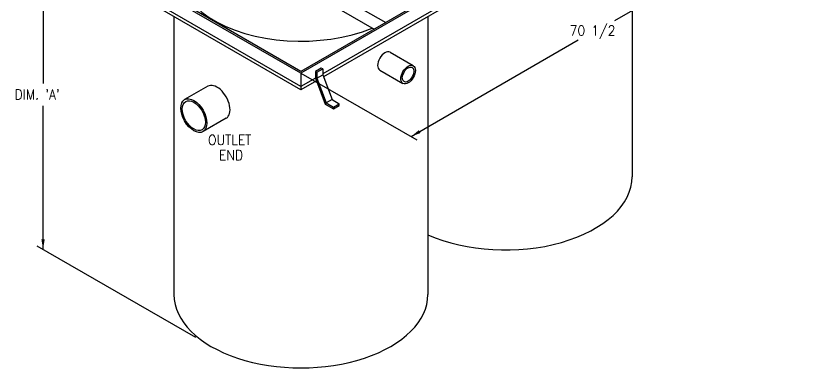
# Model space of a CAD drawing. Extents: x -30 to 91, y -49 to 106.
# Drawn here: x -30.1 to 90.2, y -49.4 to 3.2 of the extents above; entities that cross this region are included whole.
import ezdxf

# ---------------------------------------------------------------- set-up
doc = ezdxf.new("R2010")
doc.units = 0
doc.header["$LTSCALE"] = 2
doc.header["$MEASUREMENT"] = 0
doc.layers.add('OBJECTS', color=3, linetype='CONTINUOUS')
doc.styles.add('ITALICC', font='ITALICC')
doc.styles.add('ROMAND', font='ROMAND.SHX', dxfattribs={"width": 0.9})
doc.dimstyles.get("Standard").update_dxf_attribs({"dimtxt": 1.5, "dimasz": 1.5, "dimexe": 1.5, "dimexo": 0.125, "dimgap": 0.125, "dimtad": 0, "dimtih": 1, "dimtoh": 1, "dimdec": 4, "dimzin": 0, "dimdsep": 46, "dimlunit": 5, "dimtxsty": 'ITALICC', "dimcen": 0.0625, "dimadec": 0, "dimazin": 0, "dimtfac": 1, "dimtdec": 4, "dimtofl": 0, "dimtmove": 0, "dimatfit": 3, "dimfxl": 0, "dimfrac": 2, "dimtolj": 1, "dimtzin": 0, "dimarcsym": 0})

msp = doc.modelspace()

# ---------------------------------------------------------------- linework, layer by layer
at = {"layer": 'OBJECTS', "color": 7}
for p, q in [((62.01, 20.73), (62.01, -20.86)), ((-1.89, 17.83), (25.17, 2.2)), ((-1.03, 15.33), (23.44, 1.2)), ((12.5, -5.36), (-18.02, 12.26)), ((12.5, -5.11), (-17.59, 12.26)), ((43.03, 12.26), (12.5, -5.36)), ((42.6, 12.26), (12.5, -5.11)), ((12.5, -7.36), (-18.02, 10.26)), ((12.5, -7.86), (-18.02, 9.76)), ((40, 8.51), (15.75, -5.49)), ((40.15, 8.1), (15.86, -5.92)), ((-6.48, 3.1), (-6.48, -38.49)), ((31.49, 3.1), (31.49, -38.49)), ((29.28, -4.27), (25.82, -2.27)), ((15.54, -4.61), (14.67, -5.11)), ((14.89, -5.24), (15.75, -4.74)), ((15.75, -4.74), (15.54, -4.61)), ((15.75, -4.74), (15.75, -5.65)), ((12.5, -5.36), (12.5, -7.86)), ((12.5, -5.36), (29.82, -15.36)), ((14.67, -5.11), (14.67, -6.14)), ((14.67, -5.11), (14.89, -5.24)), ((14.89, -5.24), (14.89, -6.15)), ((14.89, -6.15), (15.75, -5.65)), ((15.75, -5.65), (17.16, -9.34)), ((24.29, -4.92), (27.75, -6.92)), ((14.67, -6.11), (12.5, -7.36)), ((14.82, -6.53), (12.5, -7.86)), ((14.67, -6.14), (16.14, -10)), ((14.89, -6.15), (16.29, -9.84)), ((-1.42, -7.34), (-4.89, -9.34)), ((17.16, -9.34), (16.29, -9.84)), ((17.16, -9.34), (18.22, -9.96)), ((16.14, -10), (17.36, -10.71)), ((16.29, -9.84), (17.36, -10.46)), ((17.36, -10.46), (18.22, -9.96)), ((17.36, -10.71), (18.22, -10.21)), ((17.36, -10.46), (17.36, -10.71)), ((18.22, -10.21), (18.22, -9.96)), ((1.33, -12.12), (-2.13, -14.12)), ((-3.19, -44.92), (-26.92, -31.23))]:
    msp.add_line(p, q, dxfattribs=at)
for centre, major_axis, start_param, end_param in [((12.5, 10.01), (-18.37, 0), 5.547808, 8.471932), ((25.05, -3.59), (-0.77, -1.33), 3.141593, 6.283185), ((-0.05, -9.73), (1.38, -2.39), 0, 3.141593), ((43.03, -20.86), (-18.98, 0), 0.917134, 3.141593), ((12.5, -38.49), (-18.98, 0), 0, 3.141593)]:
    msp.add_ellipse(centre, major_axis=major_axis, ratio=0.57735, start_param=start_param, end_param=end_param, dxfattribs=at)
for centre, major_axis in [((28.52, -5.59), (-0.77, -1.33)), ((28.52, -5.59), (-0.61, -1.06)), ((-3.51, -11.73), (1.38, -2.39)), ((-3.51, -11.73), (1.22, -2.12))]:
    msp.add_ellipse(centre, major_axis=major_axis, ratio=0.57735, dxfattribs=at)

# ---------------------------------------------------------------- texts
at = {"layer": 'OBJECTS', "color": 7, "style": 'ROMAND', "width": 0.9}
for s, p in [('70 1/2', (52.68, 0.24)), ("DIM. 'A'", (-30.31, -9.31)), ('OUTLET', (-1.39, -16.12)), ('END', (0.26, -18.39))]:
    msp.add_text(s, height=1.5, dxfattribs=at).set_placement(p)

# ---------------------------------------------------------------- leaders
at = {"layer": 'OBJECTS', "color": 7}
for points in [[(90.23, 20.26), (59.36, 2.44)], [(-26.05, 16.9), (-26.05, -6.92)], [(28.96, -14.86), (53.96, -0.42)], [(-26.05, -31.73), (-26.05, -10.28)]]:
    msp.add_leader(points, dimstyle='Standard', dxfattribs=at)

doc.saveas('drawing.dxf')
